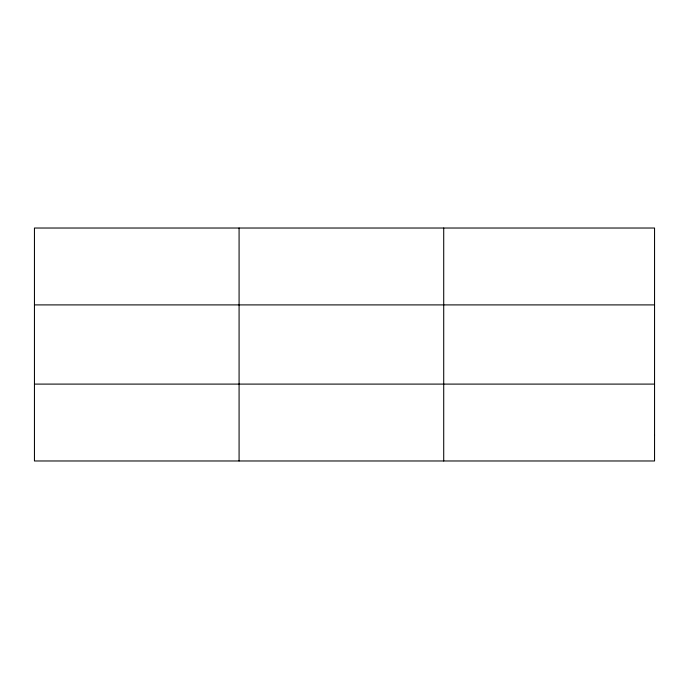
<?xml version="1.0" encoding="UTF-8"?>
<svg xmlns="http://www.w3.org/2000/svg" width="689" height="689" viewBox="0 0 689 689"><rect width="100%" height="100%" fill="white"/><g stroke="black" fill="none" stroke-linecap="round" stroke-linejoin="round"><path stroke-width="1.03" d="M239.083 228.025L239.083 460.975M443.716 228.025L443.716 460.975M34.45 304.9L654.55 304.9M34.45 384.1L654.55 384.1M654.55 435.353L654.55 460.975L34.45 460.975L34.45 228.025L654.55 228.025L654.55 435.353"/></g></svg>
